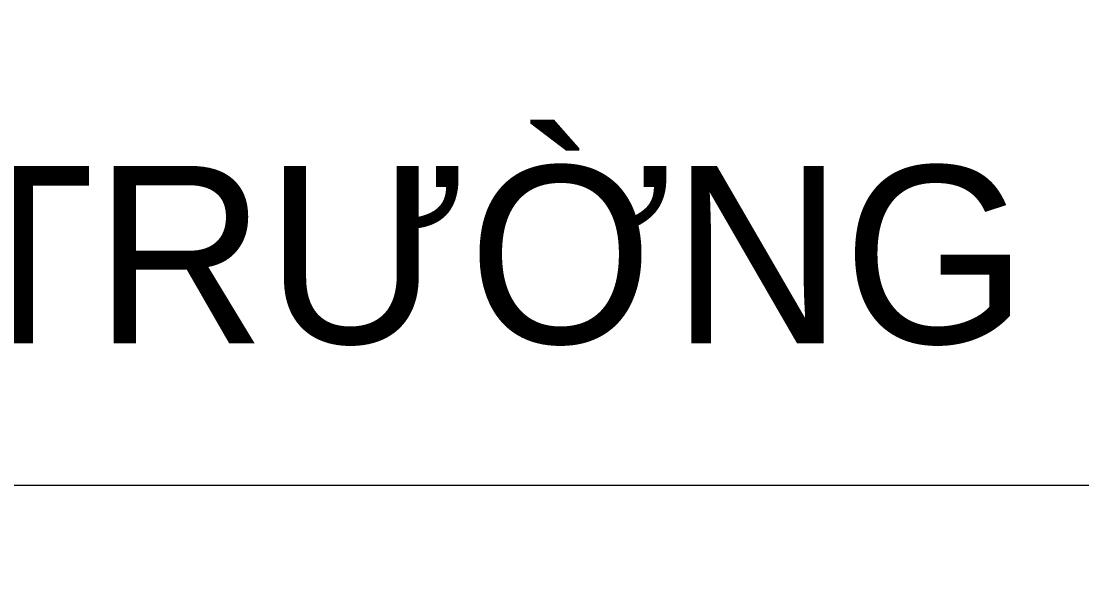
# Model space of a CAD drawing. Header units: millimetres. Extents: x -178395 to 493851, y -561170 to -280028.
# Drawn here: x 74261 to 75644, y -474478 to -473732 of the extents above; entities that cross this region are included whole.
import ezdxf
from ezdxf.enums import TextEntityAlignment as Align

# ---------------------------------------------------------------- set-up
doc = ezdxf.new("R2010")
doc.units = ezdxf.units.MM
doc.header["$MEASUREMENT"] = 0
for name, color, linetype, lineweight in [('Khungten_LCDI', 7, 'Continuous', 5), ('LC Net thay', 63, 'Continuous', 25), ('LC Text1', 3, 'Continuous', 20)]:
    doc.layers.add(name, color=color, linetype=linetype, lineweight=lineweight)
doc.styles.add('Khungten', font='VHAVAN.TTF', dxfattribs={"width": 0.9, "height": 5000})
doc.styles.add('LC 1', font='VHAVANB.TTF')
doc.styles.add('Title', font='VHBLACK.TTF', dxfattribs={"width": 0.8})
doc.styles.add('VNAVANTH', font='VHAVANB.TTF', dxfattribs={"width": 0.6})

# ---------------------------------------------------------------- blocks, each defined once
blk = doc.blocks.new('lcdi fix')
at = {"layer": 'Khungten_LCDI', "color": 9, "lineweight": 15}
for points in [[(36750.03, -1521.88), (40450, -1521.88), (40450, 446.32), (36750.03, 446.32)], [(36750.03, -1521.88), (40450, -1521.88), (40450, -3535.5), (36750.03, -3535.5)]]:
    blk.add_lwpolyline(points, close=True, dxfattribs=at)
at = {"color": 7, "style": 'VNAVANTH'}
blk.add_text('ths. bïi tr\xadêng giang', height=160, dxfattribs=at).set_placement((38493.44, -1394.13), align=Align.CENTER)
at = {"color": 7, "style": 'Khungten', "width": 0.8}
for tag, p in [('REVISION', (39498.75, -10746.3)), ('NGAYHT', (39546.07, -11609.37))]:
    blk.add_attdef(tag, text='', height=200, dxfattribs=at).set_placement(p, align=Align.CENTER)
at = {"layer": 'LC Text1', "color": 3, "style": 'LC 1', "width": 1.834006}
for tag, p, p2 in [('TENBANVE1', (36912.66, -8885.76), (40339.15, -8885.76)), ('TENBANVE2', (36912.66, -9562.47), (40339.15, -9562.47))]:
    blk.add_attdef(tag, text='', height=250, dxfattribs=at).set_placement(p, p2, align=Align.FIT)
at = {"layer": 'LC Text1', "style": 'Title', "width": 0.7}
blk.add_attdef('SOBANVE', text='', height=250, dxfattribs=at).set_placement((39561.98, -13896.18), align=Align.CENTER)

msp = doc.modelspace()

# ---------------------------------------------------------------- block references
at = {"layer": 'LC Net thay', "xscale": 1.44585, "yscale": 1.44585, "zscale": 1.44585}
msp.add_blockref('lcdi fix', (19060.3, -472136.3), dxfattribs=at)

doc.saveas('drawing.dxf')
